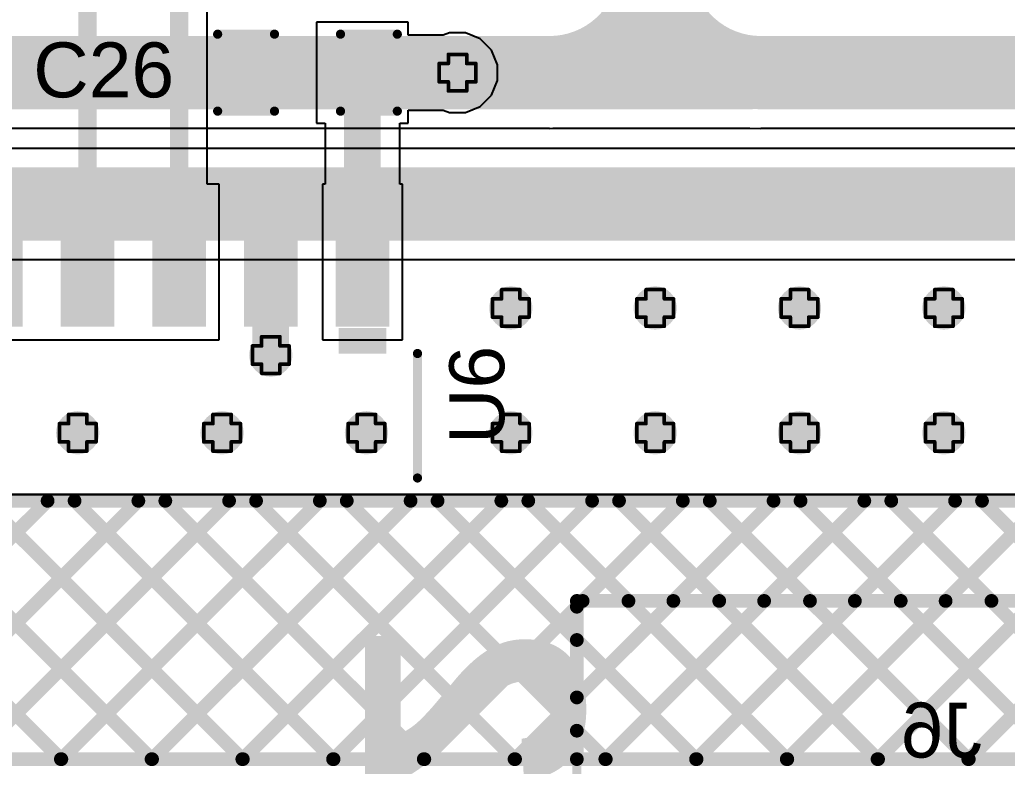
# Model space of a CAD drawing. Header units: inches. Extents: x -0.1 to 10.2, y 0 to 6.5.
# Drawn here: x 1.878 to 2.416, y 2.83 to 3.238 of the extents above; entities that cross this region are included whole.
import ezdxf

# ---------------------------------------------------------------- set-up
doc = ezdxf.new("R2010")
doc.units = ezdxf.units.IN
doc.header["$MEASUREMENT"] = 0
for name, color, linetype in [('Bottom Layer', 5, 'Continuous'), ('Bottom Overlay', 54, 'Continuous'), ('Drill Drawing', 1, 'Continuous'), ('Top Layer', 1, 'Continuous'), ('Top Overlay', 2, 'Continuous'), ('Top Paste', 8, 'Continuous'), ('Top Solder', 216, 'Continuous'), ('Via Holes', 16, 'Continuous')]:
    doc.layers.add(name, color=color, linetype=linetype)
doc.styles.add('Arial', font='', dxfattribs={"height": 0.2})
doc.styles.add('Arial_Bold', font='', dxfattribs={"height": 0.2})
doc.styles.get('Arial').set_extended_font_data('Arial')
doc.styles.get('Arial_Bold').set_extended_font_data('Arial', bold=True)

# ---------------------------------------------------------------- blocks, each defined once
blk = doc.blocks.new('SOIC_16_300____12')
at = {"layer": 'Top Layer'}
for points in [[(-0.22441, 0.18681), (-0.15945, 0.18681), (-0.15945, 0.16319), (-0.22441, 0.16319)], [(-0.22441, 0.13681), (-0.15945, 0.13681), (-0.15945, 0.11319), (-0.22441, 0.11319)], [(-0.22441, 0.08681), (-0.15945, 0.08681), (-0.15945, 0.06319), (-0.22441, 0.06319)], [(-0.22441, 0.03681), (-0.15945, 0.03681), (-0.15945, 0.01319), (-0.22441, 0.01319)]]:
    blk.add_hatch(color=1, dxfattribs=at).paths.add_polyline_path(points)
at = {"layer": 'Top Overlay'}
blk.add_hatch(color=2, dxfattribs=at).paths.add_polyline_path([(-0.156, 0.162), (-0.142, 0.162), (-0.142, 0.188), (-0.156, 0.188)])
at = {"layer": 'Top Paste'}
for points in [[(-0.22441, 0.18681), (-0.15945, 0.18681), (-0.15945, 0.16319), (-0.22441, 0.16319)], [(-0.22441, 0.13681), (-0.15945, 0.13681), (-0.15945, 0.11319), (-0.22441, 0.11319)], [(-0.22441, 0.08681), (-0.15945, 0.08681), (-0.15945, 0.06319), (-0.22441, 0.06319)], [(-0.22441, 0.03681), (-0.15945, 0.03681), (-0.15945, 0.01319), (-0.22441, 0.01319)]]:
    blk.add_hatch(color=8, dxfattribs=at).paths.add_polyline_path(points)
at = {"layer": 'Top Solder'}
for points in [[(-0.22717, 0.18957), (-0.15669, 0.18957), (-0.15669, 0.16043), (-0.22717, 0.16043)], [(-0.22717, 0.13957), (-0.15669, 0.13957), (-0.15669, 0.11043), (-0.22717, 0.11043)], [(-0.22717, 0.08957), (-0.15669, 0.08957), (-0.15669, 0.06043), (-0.22717, 0.06043)], [(-0.22717, 0.03957), (-0.15669, 0.03957), (-0.15669, 0.01043), (-0.22717, 0.01043)], [(-0.22717, -0.01043), (-0.15669, -0.01043), (-0.15669, -0.03957), (-0.22717, -0.03957)]]:
    blk.add_hatch(color=216, dxfattribs=at).paths.add_polyline_path(points)
at = {"layer": 'Top Overlay', "const_width": 0.00787}
for points in [[(-0.2363, 0.171), (-0.2363, 0.181)], [(-0.2313, 0.176), (-0.2363, 0.181)], [(-0.2363, 0.171), (-0.2313, 0.176)]]:
    blk.add_lwpolyline(points, dxfattribs=at)
at = {"layer": 'Top Overlay', "const_width": 0.00394}
for points in [[(-0.23827, 0.181, 1), (-0.23433, 0.181, 1)], [(-0.23827, 0.181, 1), (-0.23433, 0.181, 1)], [(-0.23327, 0.176, 1), (-0.22933, 0.176, 1)], [(-0.23327, 0.176, 1), (-0.22933, 0.176, 1)], [(-0.23827, 0.171, 1), (-0.23433, 0.171, 1)], [(-0.23827, 0.171, 1), (-0.23433, 0.171, 1)]]:
    blk.add_lwpolyline(points, format="xyb", close=True, dxfattribs=at)
blk = doc.blocks.new('X9555WV_2_12_6TV01_B_55')
at = {"layer": 'Bottom Overlay', "const_width": 0.005}
for points in [[(-0.755, -0.188), (-0.755, 0.17323)], [(0.755, -0.188), (-0.755, -0.188)]]:
    blk.add_lwpolyline(points, dxfattribs=at)
at = {"layer": 'Bottom Overlay', "const_width": 0.0025}
blk.add_lwpolyline([(-0.75625, -0.188, 1), (-0.75375, -0.188, 1)], format="xyb", close=True, dxfattribs=at)
blk.add_lwpolyline([(-0.75625, -0.188, 1), (-0.75375, -0.188, 1)], format="xyb", close=True, dxfattribs=at)
blk = doc.blocks.new('C___0603_74')
at = {"layer": 'Top Layer'}
for points in [[(-0.015, 0.0175), (-0.015, -0.0175), (-0.045, -0.0175), (-0.045, 0.0175)], [(0.045, 0.0175), (0.045, -0.0175), (0.015, -0.0175), (0.015, 0.0175)]]:
    blk.add_hatch(color=1, dxfattribs=at).paths.add_polyline_path(points)
at = {"layer": 'Top Paste'}
for points in [[(-0.015, 0.0175), (-0.015, -0.0175), (-0.045, -0.0175), (-0.045, 0.0175)], [(0.045, 0.0175), (0.045, -0.0175), (0.015, -0.0175), (0.015, 0.0175)]]:
    blk.add_hatch(color=8, dxfattribs=at).paths.add_polyline_path(points)
at = {"layer": 'Top Solder'}
for points in [[(-0.01264, 0.01986), (-0.01264, -0.01986), (-0.04736, -0.01986), (-0.04736, 0.01986)], [(0.04736, 0.01986), (0.04736, -0.01986), (0.01264, -0.01986), (0.01264, 0.01986)]]:
    blk.add_hatch(color=216, dxfattribs=at).paths.add_polyline_path(points)
at = {"layer": 'Top Overlay', "const_width": 0.005}
for points in [[(-0.049, -0.021), (-0.049, 0.021)], [(-0.049, 0.021), (-0.018, 0.021)], [(0.018, 0.021), (0.049, 0.021)], [(0.049, -0.021), (0.049, 0.021)], [(-0.049, -0.021), (-0.018, -0.021)], [(0.018, -0.021), (0.049, -0.021)]]:
    blk.add_lwpolyline(points, dxfattribs=at)
at = {"layer": 'Top Overlay', "const_width": 0.0025}
for points in [[(-0.05025, 0.021, 1), (-0.04775, 0.021, 1)], [(-0.05025, 0.021, 1), (-0.04775, 0.021, 1)], [(-0.01925, 0.021, 1), (-0.01675, 0.021, 1)], [(0.01675, 0.021, 1), (0.01925, 0.021, 1)], [(0.04775, 0.021, 1), (0.05025, 0.021, 1)], [(0.04775, 0.021, 1), (0.05025, 0.021, 1)], [(-0.05025, -0.021, 1), (-0.04775, -0.021, 1)], [(-0.05025, -0.021, 1), (-0.04775, -0.021, 1)], [(-0.01925, -0.021, 1), (-0.01675, -0.021, 1)], [(0.01675, -0.021, 1), (0.01925, -0.021, 1)], [(0.04775, -0.021, 1), (0.05025, -0.021, 1)], [(0.04775, -0.021, 1), (0.05025, -0.021, 1)]]:
    blk.add_lwpolyline(points, format="xyb", close=True, dxfattribs=at)

msp = doc.modelspace()

# ---------------------------------------------------------------- hatches: boundary and pattern name
at = {"layer": 'Bottom Layer'}
h = msp.add_hatch(color=5, dxfattribs=at)
edge = h.paths.add_edge_path()
edge.add_arc((2.11661, 3.20866), 0.01181, 0, 360)
h = msp.add_hatch(color=5, dxfattribs=at)
edge = h.paths.add_edge_path()
edge.add_arc((2.14567, 3.08024), 0.01181, 0, 360)
h = msp.add_hatch(color=5, dxfattribs=at)
edge = h.paths.add_edge_path()
edge.add_arc((2.22441, 3.08024), 0.01181, 0, 360)
h = msp.add_hatch(color=5, dxfattribs=at)
edge = h.paths.add_edge_path()
edge.add_arc((2.30315, 3.08024), 0.01181, 0, 360)
h = msp.add_hatch(color=5, dxfattribs=at)
edge = h.paths.add_edge_path()
edge.add_arc((2.38189, 3.08024), 0.01181, 0, 360)
h = msp.add_hatch(color=5, dxfattribs=at)
edge = h.paths.add_edge_path()
edge.add_arc((2.01476, 3.05454), 0.01181, 0, 360)
h = msp.add_hatch(color=5, dxfattribs=at)
edge = h.paths.add_edge_path()
edge.add_arc((1.90945, 3.01213), 0.01181, 0, 360)
h = msp.add_hatch(color=5, dxfattribs=at)
edge = h.paths.add_edge_path()
edge.add_arc((1.98819, 3.01213), 0.01181, 0, 360)
h = msp.add_hatch(color=5, dxfattribs=at)
edge = h.paths.add_edge_path()
edge.add_arc((2.06693, 3.01213), 0.01181, 0, 360)
h = msp.add_hatch(color=5, dxfattribs=at)
edge = h.paths.add_edge_path()
edge.add_arc((2.14567, 3.01213), 0.01181, 0, 360)
h = msp.add_hatch(color=5, dxfattribs=at)
edge = h.paths.add_edge_path()
edge.add_arc((2.22441, 3.01213), 0.01181, 0, 360)
h = msp.add_hatch(color=5, dxfattribs=at)
edge = h.paths.add_edge_path()
edge.add_arc((2.30315, 3.01213), 0.01181, 0, 360)
h = msp.add_hatch(color=5, dxfattribs=at)
edge = h.paths.add_edge_path()
edge.add_arc((2.38189, 3.01213), 0.01181, 0, 360)
at = {"layer": 'Top Layer'}
h = msp.add_hatch(color=1, dxfattribs=at)
edge = h.paths.add_edge_path()
edge.add_arc((2.11661, 3.20866), 0.01181, 0, 360)
h = msp.add_hatch(color=1, dxfattribs=at)
edge = h.paths.add_edge_path()
edge.add_arc((2.14567, 3.08024), 0.01181, 0, 360)
h = msp.add_hatch(color=1, dxfattribs=at)
edge = h.paths.add_edge_path()
edge.add_arc((2.22441, 3.08024), 0.01181, 0, 360)
h = msp.add_hatch(color=1, dxfattribs=at)
edge = h.paths.add_edge_path()
edge.add_arc((2.30315, 3.08024), 0.01181, 0, 360)
h = msp.add_hatch(color=1, dxfattribs=at)
edge = h.paths.add_edge_path()
edge.add_arc((2.38189, 3.08024), 0.01181, 0, 360)
h = msp.add_hatch(color=1, dxfattribs=at)
edge = h.paths.add_edge_path()
edge.add_arc((2.01476, 3.05454), 0.01181, 0, 360)
h = msp.add_hatch(color=1, dxfattribs=at)
edge = h.paths.add_edge_path()
edge.add_arc((1.90945, 3.01213), 0.01181, 0, 360)
h = msp.add_hatch(color=1, dxfattribs=at)
edge = h.paths.add_edge_path()
edge.add_arc((1.98819, 3.01213), 0.01181, 0, 360)
h = msp.add_hatch(color=1, dxfattribs=at)
edge = h.paths.add_edge_path()
edge.add_arc((2.06693, 3.01213), 0.01181, 0, 360)
h = msp.add_hatch(color=1, dxfattribs=at)
edge = h.paths.add_edge_path()
edge.add_arc((2.14567, 3.01213), 0.01181, 0, 360)
h = msp.add_hatch(color=1, dxfattribs=at)
edge = h.paths.add_edge_path()
edge.add_arc((2.22441, 3.01213), 0.01181, 0, 360)
h = msp.add_hatch(color=1, dxfattribs=at)
edge = h.paths.add_edge_path()
edge.add_arc((2.30315, 3.01213), 0.01181, 0, 360)
h = msp.add_hatch(color=1, dxfattribs=at)
edge = h.paths.add_edge_path()
edge.add_arc((2.38189, 3.01213), 0.01181, 0, 360)
at = {"layer": 'Via Holes'}
h = msp.add_hatch(color=7, dxfattribs=at)
edge = h.paths.add_edge_path()
edge.add_arc((2.11661, 3.20866), 0.00591, 0, 360)
h = msp.add_hatch(color=7, dxfattribs=at)
edge = h.paths.add_edge_path()
edge.add_arc((2.14567, 3.08024), 0.00591, 0, 360)
h = msp.add_hatch(color=7, dxfattribs=at)
edge = h.paths.add_edge_path()
edge.add_arc((2.22441, 3.08024), 0.00591, 0, 360)
h = msp.add_hatch(color=7, dxfattribs=at)
edge = h.paths.add_edge_path()
edge.add_arc((2.30315, 3.08024), 0.00591, 0, 360)
h = msp.add_hatch(color=7, dxfattribs=at)
edge = h.paths.add_edge_path()
edge.add_arc((2.38189, 3.08024), 0.00591, 0, 360)
h = msp.add_hatch(color=7, dxfattribs=at)
edge = h.paths.add_edge_path()
edge.add_arc((2.01476, 3.05454), 0.00591, 0, 360)
h = msp.add_hatch(color=7, dxfattribs=at)
edge = h.paths.add_edge_path()
edge.add_arc((1.90945, 3.01213), 0.00591, 0, 360)
h = msp.add_hatch(color=7, dxfattribs=at)
edge = h.paths.add_edge_path()
edge.add_arc((1.98819, 3.01213), 0.00591, 0, 360)
h = msp.add_hatch(color=7, dxfattribs=at)
edge = h.paths.add_edge_path()
edge.add_arc((2.06693, 3.01213), 0.00591, 0, 360)
h = msp.add_hatch(color=7, dxfattribs=at)
edge = h.paths.add_edge_path()
edge.add_arc((2.14567, 3.01213), 0.00591, 0, 360)
h = msp.add_hatch(color=7, dxfattribs=at)
edge = h.paths.add_edge_path()
edge.add_arc((2.22441, 3.01213), 0.00591, 0, 360)
h = msp.add_hatch(color=7, dxfattribs=at)
edge = h.paths.add_edge_path()
edge.add_arc((2.30315, 3.01213), 0.00591, 0, 360)
h = msp.add_hatch(color=7, dxfattribs=at)
edge = h.paths.add_edge_path()
edge.add_arc((2.38189, 3.01213), 0.00591, 0, 360)

# ---------------------------------------------------------------- linework, layer by layer
at = {"layer": 'Bottom Layer'}
for p, q in [((1.43035, 3.1784), (2.14567, 3.1784)), ((2.14567, 3.1784), (2.16685, 3.1784)), ((2.16685, 3.1784), (2.16685, 3.17824)), ((2.16685, 3.17824), (2.16852, 3.1784)), ((2.16852, 3.1784), (2.27397, 3.1784)), ((2.27397, 3.1784), (2.2761, 3.1784)), ((2.2761, 3.1784), (2.28197, 3.17824)), ((2.28197, 3.17824), (2.28197, 3.1784)), ((2.28197, 3.1784), (2.86145, 3.1784)), ((4.54456, 3.16726), (1.15923, 3.16726)), ((1.15923, 3.10674), (4.54456, 3.10674)), ((4.54592, 2.97828), (0.01529, 2.97828))]:
    msp.add_line(p, q, dxfattribs=at)
at = {"layer": 'Bottom Layer', "const_width": 0.04}
for points in [[(2.22441, 3.26622, -0.414214), (2.16685, 3.20866)], [(2.28197, 3.20866, -0.414214), (2.22441, 3.26622)]]:
    msp.add_lwpolyline(points, format="xyb", dxfattribs=at)
for points in [[(1.59468, 3.20866), (2.11661, 3.20866)], [(2.11661, 3.20866), (2.16685, 3.20866)], [(2.14567, 3.20866), (2.2761, 3.20866)], [(2.28197, 3.20866), (2.97635, 3.20866)], [(1.15923, 3.137), (4.54456, 3.137)]]:
    msp.add_lwpolyline(points, dxfattribs=at)
at = {"layer": 'Bottom Layer', "const_width": 0.02}
for points in [[(2.10661, 3.20866, 1), (2.12661, 3.20866, 1)], [(2.10661, 3.20866, 1), (2.12661, 3.20866, 1)], [(2.13567, 3.20866, 1), (2.15567, 3.20866, 1)], [(2.15685, 3.20866, 1), (2.17685, 3.20866, 1)], [(2.15685, 3.20866, 1), (2.17685, 3.20866, 1)], [(2.2661, 3.20866, 1), (2.2861, 3.20866, 1)], [(2.27197, 3.20866, 1), (2.29197, 3.20866, 1)], [(2.27197, 3.20866, 1), (2.29197, 3.20866, 1)]]:
    msp.add_lwpolyline(points, format="xyb", close=True, dxfattribs=at)
at = {"layer": 'Bottom Overlay', "const_width": 0.0075}
for points in [[(0.02014, 2.975), (4.53992, 2.975)], [(1.75201, 2.834), (1.89301, 2.975)], [(1.75923, 2.975), (1.90023, 2.834)], [(1.80151, 2.834), (1.94251, 2.975)], [(1.80873, 2.975), (1.94973, 2.834)], [(1.85101, 2.834), (1.99201, 2.975)], [(1.85823, 2.975), (1.99923, 2.834)], [(1.90051, 2.834), (2.04151, 2.975)], [(1.90772, 2.975), (2.04872, 2.834)], [(1.95, 2.834), (2.091, 2.975)], [(1.95722, 2.975), (2.09822, 2.834)], [(1.9995, 2.834), (2.1405, 2.975)], [(2.00672, 2.975), (2.14772, 2.834)], [(2.049, 2.834), (2.19, 2.975)], [(2.05622, 2.975), (2.18168, 2.84953)], [(2.10571, 2.975), (2.18168, 2.89903)], [(2.15521, 2.975), (2.20986, 2.92035)], [(2.18485, 2.92035), (2.2395, 2.975)], [(2.20471, 2.975), (2.25936, 2.92035)], [(2.23435, 2.92035), (2.28899, 2.975)], [(2.25421, 2.975), (2.30885, 2.92035)], [(2.28385, 2.92035), (2.33849, 2.975)], [(2.3037, 2.975), (2.35835, 2.92035)], [(2.33334, 2.92035), (2.38799, 2.975)], [(2.3532, 2.975), (2.40785, 2.92035)], [(2.38284, 2.92035), (2.43749, 2.975)], [(2.4027, 2.975), (2.45735, 2.92035)], [(2.0985, 2.834), (2.18168, 2.91719)], [(2.18168, 2.834), (2.18168, 2.92035)], [(2.18168, 2.92035), (2.54291, 2.92035)], [(2.18168, 2.92035), (2.54291, 2.92035)], [(2.14799, 2.834), (2.18168, 2.86769)], [(1.59803, 2.834), (2.18168, 2.834)]]:
    msp.add_lwpolyline(points, dxfattribs=at)
at = {"layer": 'Bottom Overlay', "const_width": 0.00375}
for points in [[(1.89114, 2.975, 1), (1.89489, 2.975, 1)], [(1.90585, 2.975, 1), (1.9096, 2.975, 1)], [(1.94064, 2.975, 1), (1.94439, 2.975, 1)], [(1.95535, 2.975, 1), (1.9591, 2.975, 1)], [(1.99013, 2.975, 1), (1.99388, 2.975, 1)], [(2.00484, 2.975, 1), (2.00859, 2.975, 1)], [(2.03963, 2.975, 1), (2.04338, 2.975, 1)], [(2.05434, 2.975, 1), (2.05809, 2.975, 1)], [(2.08913, 2.975, 1), (2.09288, 2.975, 1)], [(2.10384, 2.975, 1), (2.10759, 2.975, 1)], [(2.13863, 2.975, 1), (2.14238, 2.975, 1)], [(2.15334, 2.975, 1), (2.15709, 2.975, 1)], [(2.18812, 2.975, 1), (2.19187, 2.975, 1)], [(2.20283, 2.975, 1), (2.20658, 2.975, 1)], [(2.23762, 2.975, 1), (2.24137, 2.975, 1)], [(2.25233, 2.975, 1), (2.25608, 2.975, 1)], [(2.28712, 2.975, 1), (2.29087, 2.975, 1)], [(2.30183, 2.975, 1), (2.30558, 2.975, 1)], [(2.33662, 2.975, 1), (2.34037, 2.975, 1)], [(2.35133, 2.975, 1), (2.35508, 2.975, 1)], [(2.38611, 2.975, 1), (2.38986, 2.975, 1)], [(2.40082, 2.975, 1), (2.40457, 2.975, 1)], [(2.17981, 2.92035, 1), (2.18356, 2.92035, 1)], [(2.17981, 2.92035, 1), (2.18356, 2.92035, 1)], [(2.17981, 2.92035, 1), (2.18356, 2.92035, 1)], [(2.17981, 2.91719, 1), (2.18356, 2.91719, 1)], [(2.18298, 2.92035, 1), (2.18673, 2.92035, 1)], [(2.20798, 2.92035, 1), (2.21173, 2.92035, 1)], [(2.23247, 2.92035, 1), (2.23622, 2.92035, 1)], [(2.25748, 2.92035, 1), (2.26123, 2.92035, 1)], [(2.28197, 2.92035, 1), (2.28572, 2.92035, 1)], [(2.30698, 2.92035, 1), (2.31073, 2.92035, 1)], [(2.33147, 2.92035, 1), (2.33522, 2.92035, 1)], [(2.35648, 2.92035, 1), (2.36023, 2.92035, 1)], [(2.38097, 2.92035, 1), (2.38472, 2.92035, 1)], [(2.40597, 2.92035, 1), (2.40972, 2.92035, 1)], [(2.17981, 2.89903, 1), (2.18356, 2.89903, 1)], [(2.17981, 2.86769, 1), (2.18356, 2.86769, 1)], [(2.17981, 2.84953, 1), (2.18356, 2.84953, 1)], [(1.89836, 2.834, 1), (1.90211, 2.834, 1)], [(1.89863, 2.834, 1), (1.90238, 2.834, 1)], [(1.94785, 2.834, 1), (1.9516, 2.834, 1)], [(1.94813, 2.834, 1), (1.95188, 2.834, 1)], [(1.99735, 2.834, 1), (2.0011, 2.834, 1)], [(1.99763, 2.834, 1), (2.00138, 2.834, 1)], [(2.04685, 2.834, 1), (2.0506, 2.834, 1)], [(2.04712, 2.834, 1), (2.05087, 2.834, 1)], [(2.09635, 2.834, 1), (2.1001, 2.834, 1)], [(2.09662, 2.834, 1), (2.10037, 2.834, 1)], [(2.14584, 2.834, 1), (2.14959, 2.834, 1)], [(2.14612, 2.834, 1), (2.14987, 2.834, 1)], [(2.17981, 2.834, 1), (2.18356, 2.834, 1)], [(2.17981, 2.834, 1), (2.18356, 2.834, 1)]]:
    msp.add_lwpolyline(points, format="xyb", close=True, dxfattribs=at)
at = {"layer": 'Drill Drawing', "const_width": 0.002}
for points in [[(2.11161, 3.21366), (2.11161, 3.21866)], [(2.11161, 3.21866), (2.12161, 3.21866)], [(2.12161, 3.21366), (2.12161, 3.21866)], [(2.10661, 3.20366), (2.10661, 3.21366)], [(2.10661, 3.21366), (2.11161, 3.21366)], [(2.12161, 3.21366), (2.12661, 3.21366)], [(2.12661, 3.20366), (2.12661, 3.21366)], [(2.10661, 3.20366), (2.11161, 3.20366)], [(2.11161, 3.19866), (2.11161, 3.20366)], [(2.11161, 3.19866), (2.12161, 3.19866)], [(2.12161, 3.20366), (2.12661, 3.20366)], [(2.12161, 3.19866), (2.12161, 3.20366)], [(2.14067, 3.08524), (2.14067, 3.09024)], [(2.14067, 3.09024), (2.15067, 3.09024)], [(2.15067, 3.08524), (2.15067, 3.09024)], [(2.21941, 3.08524), (2.21941, 3.09024)], [(2.21941, 3.09024), (2.22941, 3.09024)], [(2.22941, 3.08524), (2.22941, 3.09024)], [(2.29815, 3.08524), (2.29815, 3.09024)], [(2.29815, 3.09024), (2.30815, 3.09024)], [(2.30815, 3.08524), (2.30815, 3.09024)], [(2.37689, 3.08524), (2.37689, 3.09024)], [(2.37689, 3.09024), (2.38689, 3.09024)], [(2.38689, 3.08524), (2.38689, 3.09024)], [(2.13567, 3.07524), (2.13567, 3.08524)], [(2.13567, 3.08524), (2.14067, 3.08524)], [(2.15067, 3.08524), (2.15567, 3.08524)], [(2.15567, 3.07524), (2.15567, 3.08524)], [(2.21441, 3.07524), (2.21441, 3.08524)], [(2.21441, 3.08524), (2.21941, 3.08524)], [(2.22941, 3.08524), (2.23441, 3.08524)], [(2.23441, 3.07524), (2.23441, 3.08524)], [(2.29315, 3.07524), (2.29315, 3.08524)], [(2.29315, 3.08524), (2.29815, 3.08524)], [(2.30815, 3.08524), (2.31315, 3.08524)], [(2.31315, 3.07524), (2.31315, 3.08524)], [(2.37189, 3.07524), (2.37189, 3.08524)], [(2.37189, 3.08524), (2.37689, 3.08524)], [(2.38689, 3.08524), (2.39189, 3.08524)], [(2.39189, 3.07524), (2.39189, 3.08524)], [(2.13567, 3.07524), (2.14067, 3.07524)], [(2.14067, 3.07024), (2.14067, 3.07524)], [(2.15067, 3.07524), (2.15567, 3.07524)], [(2.15067, 3.07024), (2.15067, 3.07524)], [(2.21441, 3.07524), (2.21941, 3.07524)], [(2.21941, 3.07024), (2.21941, 3.07524)], [(2.22941, 3.07524), (2.23441, 3.07524)], [(2.22941, 3.07024), (2.22941, 3.07524)], [(2.29315, 3.07524), (2.29815, 3.07524)], [(2.29815, 3.07024), (2.29815, 3.07524)], [(2.30815, 3.07524), (2.31315, 3.07524)], [(2.30815, 3.07024), (2.30815, 3.07524)], [(2.37189, 3.07524), (2.37689, 3.07524)], [(2.37689, 3.07024), (2.37689, 3.07524)], [(2.38689, 3.07524), (2.39189, 3.07524)], [(2.38689, 3.07024), (2.38689, 3.07524)], [(2.14067, 3.07024), (2.15067, 3.07024)], [(2.21941, 3.07024), (2.22941, 3.07024)], [(2.29815, 3.07024), (2.30815, 3.07024)], [(2.37689, 3.07024), (2.38689, 3.07024)], [(2.00976, 3.05954), (2.00976, 3.06454)], [(2.00976, 3.06454), (2.01976, 3.06454)], [(2.01976, 3.05954), (2.01976, 3.06454)], [(2.00476, 3.04954), (2.00476, 3.05954)], [(2.00476, 3.05954), (2.00976, 3.05954)], [(2.01976, 3.05954), (2.02476, 3.05954)], [(2.02476, 3.04954), (2.02476, 3.05954)], [(2.00476, 3.04954), (2.00976, 3.04954)], [(2.00976, 3.04454), (2.00976, 3.04954)], [(2.01976, 3.04954), (2.02476, 3.04954)], [(2.01976, 3.04454), (2.01976, 3.04954)], [(2.00976, 3.04454), (2.01976, 3.04454)], [(1.90445, 3.01713), (1.90445, 3.02213)], [(1.90445, 3.02213), (1.91445, 3.02213)], [(1.91445, 3.01713), (1.91445, 3.02213)], [(1.98319, 3.01713), (1.98319, 3.02213)], [(1.98319, 3.02213), (1.99319, 3.02213)], [(1.99319, 3.01713), (1.99319, 3.02213)], [(2.06193, 3.01713), (2.06193, 3.02213)], [(2.06193, 3.02213), (2.07193, 3.02213)], [(2.07193, 3.01713), (2.07193, 3.02213)], [(2.14067, 3.01713), (2.14067, 3.02213)], [(2.14067, 3.02213), (2.15067, 3.02213)], [(2.15067, 3.01713), (2.15067, 3.02213)], [(2.21941, 3.01713), (2.21941, 3.02213)], [(2.21941, 3.02213), (2.22941, 3.02213)], [(2.22941, 3.01713), (2.22941, 3.02213)], [(2.29815, 3.01713), (2.29815, 3.02213)], [(2.29815, 3.02213), (2.30815, 3.02213)], [(2.30815, 3.01713), (2.30815, 3.02213)], [(2.37689, 3.01713), (2.37689, 3.02213)], [(2.37689, 3.02213), (2.38689, 3.02213)], [(2.38689, 3.01713), (2.38689, 3.02213)], [(1.89945, 3.00713), (1.89945, 3.01713)], [(1.89945, 3.01713), (1.90445, 3.01713)], [(1.91445, 3.01713), (1.91945, 3.01713)], [(1.91945, 3.00713), (1.91945, 3.01713)], [(1.97819, 3.00713), (1.97819, 3.01713)], [(1.97819, 3.01713), (1.98319, 3.01713)], [(1.99319, 3.01713), (1.99819, 3.01713)], [(1.99819, 3.00713), (1.99819, 3.01713)], [(2.05693, 3.00713), (2.05693, 3.01713)], [(2.05693, 3.01713), (2.06193, 3.01713)], [(2.07193, 3.01713), (2.07693, 3.01713)], [(2.07693, 3.00713), (2.07693, 3.01713)], [(2.13567, 3.00713), (2.13567, 3.01713)], [(2.13567, 3.01713), (2.14067, 3.01713)], [(2.15067, 3.01713), (2.15567, 3.01713)], [(2.15567, 3.00713), (2.15567, 3.01713)], [(2.21441, 3.00713), (2.21441, 3.01713)], [(2.21441, 3.01713), (2.21941, 3.01713)], [(2.22941, 3.01713), (2.23441, 3.01713)], [(2.23441, 3.00713), (2.23441, 3.01713)], [(2.29315, 3.00713), (2.29315, 3.01713)], [(2.29315, 3.01713), (2.29815, 3.01713)], [(2.30815, 3.01713), (2.31315, 3.01713)], [(2.31315, 3.00713), (2.31315, 3.01713)], [(2.37189, 3.00713), (2.37189, 3.01713)], [(2.37189, 3.01713), (2.37689, 3.01713)], [(2.38689, 3.01713), (2.39189, 3.01713)], [(2.39189, 3.00713), (2.39189, 3.01713)], [(1.89945, 3.00713), (1.90445, 3.00713)], [(1.90445, 3.00213), (1.90445, 3.00713)], [(1.91445, 3.00713), (1.91945, 3.00713)], [(1.91445, 3.00213), (1.91445, 3.00713)], [(1.97819, 3.00713), (1.98319, 3.00713)], [(1.98319, 3.00213), (1.98319, 3.00713)], [(1.99319, 3.00713), (1.99819, 3.00713)], [(1.99319, 3.00213), (1.99319, 3.00713)], [(2.05693, 3.00713), (2.06193, 3.00713)], [(2.06193, 3.00213), (2.06193, 3.00713)], [(2.07193, 3.00713), (2.07693, 3.00713)], [(2.07193, 3.00213), (2.07193, 3.00713)], [(2.13567, 3.00713), (2.14067, 3.00713)], [(2.14067, 3.00213), (2.14067, 3.00713)], [(2.15067, 3.00713), (2.15567, 3.00713)], [(2.15067, 3.00213), (2.15067, 3.00713)], [(2.21441, 3.00713), (2.21941, 3.00713)], [(2.21941, 3.00213), (2.21941, 3.00713)], [(2.22941, 3.00713), (2.23441, 3.00713)], [(2.22941, 3.00213), (2.22941, 3.00713)], [(2.29315, 3.00713), (2.29815, 3.00713)], [(2.29815, 3.00213), (2.29815, 3.00713)], [(2.30815, 3.00713), (2.31315, 3.00713)], [(2.30815, 3.00213), (2.30815, 3.00713)], [(2.37189, 3.00713), (2.37689, 3.00713)], [(2.37689, 3.00213), (2.37689, 3.00713)], [(2.38689, 3.00713), (2.39189, 3.00713)], [(2.38689, 3.00213), (2.38689, 3.00713)], [(1.90445, 3.00213), (1.91445, 3.00213)], [(1.98319, 3.00213), (1.99319, 3.00213)], [(2.06193, 3.00213), (2.07193, 3.00213)], [(2.14067, 3.00213), (2.15067, 3.00213)], [(2.21941, 3.00213), (2.22941, 3.00213)], [(2.29815, 3.00213), (2.30815, 3.00213)], [(2.37689, 3.00213), (2.38689, 3.00213)]]:
    msp.add_lwpolyline(points, dxfattribs=at)
at = {"layer": 'Drill Drawing', "const_width": 0.001}
for points in [[(2.11111, 3.21866, 1), (2.11211, 3.21866, 1)], [(2.11111, 3.21866, 1), (2.11211, 3.21866, 1)], [(2.12111, 3.21866, 1), (2.12211, 3.21866, 1)], [(2.12111, 3.21866, 1), (2.12211, 3.21866, 1)], [(2.10611, 3.21366, 1), (2.10711, 3.21366, 1)], [(2.10611, 3.21366, 1), (2.10711, 3.21366, 1)], [(2.11111, 3.21366, 1), (2.11211, 3.21366, 1)], [(2.11111, 3.21366, 1), (2.11211, 3.21366, 1)], [(2.12111, 3.21366, 1), (2.12211, 3.21366, 1)], [(2.12111, 3.21366, 1), (2.12211, 3.21366, 1)], [(2.12611, 3.21366, 1), (2.12711, 3.21366, 1)], [(2.12611, 3.21366, 1), (2.12711, 3.21366, 1)], [(2.10611, 3.20366, 1), (2.10711, 3.20366, 1)], [(2.10611, 3.20366, 1), (2.10711, 3.20366, 1)], [(2.11111, 3.20366, 1), (2.11211, 3.20366, 1)], [(2.11111, 3.20366, 1), (2.11211, 3.20366, 1)], [(2.11111, 3.19866, 1), (2.11211, 3.19866, 1)], [(2.11111, 3.19866, 1), (2.11211, 3.19866, 1)], [(2.12111, 3.20366, 1), (2.12211, 3.20366, 1)], [(2.12111, 3.20366, 1), (2.12211, 3.20366, 1)], [(2.12111, 3.19866, 1), (2.12211, 3.19866, 1)], [(2.12111, 3.19866, 1), (2.12211, 3.19866, 1)], [(2.12611, 3.20366, 1), (2.12711, 3.20366, 1)], [(2.12611, 3.20366, 1), (2.12711, 3.20366, 1)], [(2.14017, 3.09024, 1), (2.14117, 3.09024, 1)], [(2.14017, 3.09024, 1), (2.14117, 3.09024, 1)], [(2.15017, 3.09024, 1), (2.15117, 3.09024, 1)], [(2.15017, 3.09024, 1), (2.15117, 3.09024, 1)], [(2.21891, 3.09024, 1), (2.21991, 3.09024, 1)], [(2.21891, 3.09024, 1), (2.21991, 3.09024, 1)], [(2.22891, 3.09024, 1), (2.22991, 3.09024, 1)], [(2.22891, 3.09024, 1), (2.22991, 3.09024, 1)], [(2.29765, 3.09024, 1), (2.29865, 3.09024, 1)], [(2.29765, 3.09024, 1), (2.29865, 3.09024, 1)], [(2.30765, 3.09024, 1), (2.30865, 3.09024, 1)], [(2.30765, 3.09024, 1), (2.30865, 3.09024, 1)], [(2.37639, 3.09024, 1), (2.37739, 3.09024, 1)], [(2.37639, 3.09024, 1), (2.37739, 3.09024, 1)], [(2.38639, 3.09024, 1), (2.38739, 3.09024, 1)], [(2.38639, 3.09024, 1), (2.38739, 3.09024, 1)], [(2.13517, 3.08524, 1), (2.13617, 3.08524, 1)], [(2.13517, 3.08524, 1), (2.13617, 3.08524, 1)], [(2.14017, 3.08524, 1), (2.14117, 3.08524, 1)], [(2.14017, 3.08524, 1), (2.14117, 3.08524, 1)], [(2.15017, 3.08524, 1), (2.15117, 3.08524, 1)], [(2.15017, 3.08524, 1), (2.15117, 3.08524, 1)], [(2.15517, 3.08524, 1), (2.15617, 3.08524, 1)], [(2.15517, 3.08524, 1), (2.15617, 3.08524, 1)], [(2.21391, 3.08524, 1), (2.21491, 3.08524, 1)], [(2.21391, 3.08524, 1), (2.21491, 3.08524, 1)], [(2.21891, 3.08524, 1), (2.21991, 3.08524, 1)], [(2.21891, 3.08524, 1), (2.21991, 3.08524, 1)], [(2.22891, 3.08524, 1), (2.22991, 3.08524, 1)], [(2.22891, 3.08524, 1), (2.22991, 3.08524, 1)], [(2.23391, 3.08524, 1), (2.23491, 3.08524, 1)], [(2.23391, 3.08524, 1), (2.23491, 3.08524, 1)], [(2.29265, 3.08524, 1), (2.29365, 3.08524, 1)], [(2.29265, 3.08524, 1), (2.29365, 3.08524, 1)], [(2.29765, 3.08524, 1), (2.29865, 3.08524, 1)], [(2.29765, 3.08524, 1), (2.29865, 3.08524, 1)], [(2.30765, 3.08524, 1), (2.30865, 3.08524, 1)], [(2.30765, 3.08524, 1), (2.30865, 3.08524, 1)], [(2.31265, 3.08524, 1), (2.31365, 3.08524, 1)], [(2.31265, 3.08524, 1), (2.31365, 3.08524, 1)], [(2.37139, 3.08524, 1), (2.37239, 3.08524, 1)], [(2.37139, 3.08524, 1), (2.37239, 3.08524, 1)], [(2.37639, 3.08524, 1), (2.37739, 3.08524, 1)], [(2.37639, 3.08524, 1), (2.37739, 3.08524, 1)], [(2.38639, 3.08524, 1), (2.38739, 3.08524, 1)], [(2.38639, 3.08524, 1), (2.38739, 3.08524, 1)], [(2.39139, 3.08524, 1), (2.39239, 3.08524, 1)], [(2.39139, 3.08524, 1), (2.39239, 3.08524, 1)], [(2.13517, 3.07524, 1), (2.13617, 3.07524, 1)], [(2.13517, 3.07524, 1), (2.13617, 3.07524, 1)], [(2.14017, 3.07524, 1), (2.14117, 3.07524, 1)], [(2.14017, 3.07524, 1), (2.14117, 3.07524, 1)], [(2.15017, 3.07524, 1), (2.15117, 3.07524, 1)], [(2.15017, 3.07524, 1), (2.15117, 3.07524, 1)], [(2.15517, 3.07524, 1), (2.15617, 3.07524, 1)], [(2.15517, 3.07524, 1), (2.15617, 3.07524, 1)], [(2.21391, 3.07524, 1), (2.21491, 3.07524, 1)], [(2.21391, 3.07524, 1), (2.21491, 3.07524, 1)], [(2.21891, 3.07524, 1), (2.21991, 3.07524, 1)], [(2.21891, 3.07524, 1), (2.21991, 3.07524, 1)], [(2.22891, 3.07524, 1), (2.22991, 3.07524, 1)], [(2.22891, 3.07524, 1), (2.22991, 3.07524, 1)], [(2.23391, 3.07524, 1), (2.23491, 3.07524, 1)], [(2.23391, 3.07524, 1), (2.23491, 3.07524, 1)], [(2.29265, 3.07524, 1), (2.29365, 3.07524, 1)], [(2.29265, 3.07524, 1), (2.29365, 3.07524, 1)], [(2.29765, 3.07524, 1), (2.29865, 3.07524, 1)], [(2.29765, 3.07524, 1), (2.29865, 3.07524, 1)], [(2.30765, 3.07524, 1), (2.30865, 3.07524, 1)], [(2.30765, 3.07524, 1), (2.30865, 3.07524, 1)], [(2.31265, 3.07524, 1), (2.31365, 3.07524, 1)], [(2.31265, 3.07524, 1), (2.31365, 3.07524, 1)], [(2.37139, 3.07524, 1), (2.37239, 3.07524, 1)], [(2.37139, 3.07524, 1), (2.37239, 3.07524, 1)], [(2.37639, 3.07524, 1), (2.37739, 3.07524, 1)], [(2.37639, 3.07524, 1), (2.37739, 3.07524, 1)], [(2.38639, 3.07524, 1), (2.38739, 3.07524, 1)], [(2.38639, 3.07524, 1), (2.38739, 3.07524, 1)], [(2.39139, 3.07524, 1), (2.39239, 3.07524, 1)], [(2.39139, 3.07524, 1), (2.39239, 3.07524, 1)], [(2.14017, 3.07024, 1), (2.14117, 3.07024, 1)], [(2.14017, 3.07024, 1), (2.14117, 3.07024, 1)], [(2.15017, 3.07024, 1), (2.15117, 3.07024, 1)], [(2.15017, 3.07024, 1), (2.15117, 3.07024, 1)], [(2.21891, 3.07024, 1), (2.21991, 3.07024, 1)], [(2.21891, 3.07024, 1), (2.21991, 3.07024, 1)], [(2.22891, 3.07024, 1), (2.22991, 3.07024, 1)], [(2.22891, 3.07024, 1), (2.22991, 3.07024, 1)], [(2.29765, 3.07024, 1), (2.29865, 3.07024, 1)], [(2.29765, 3.07024, 1), (2.29865, 3.07024, 1)], [(2.30765, 3.07024, 1), (2.30865, 3.07024, 1)], [(2.30765, 3.07024, 1), (2.30865, 3.07024, 1)], [(2.37639, 3.07024, 1), (2.37739, 3.07024, 1)], [(2.37639, 3.07024, 1), (2.37739, 3.07024, 1)], [(2.38639, 3.07024, 1), (2.38739, 3.07024, 1)], [(2.38639, 3.07024, 1), (2.38739, 3.07024, 1)], [(2.00926, 3.06454, 1), (2.01026, 3.06454, 1)], [(2.00926, 3.06454, 1), (2.01026, 3.06454, 1)], [(2.01926, 3.06454, 1), (2.02026, 3.06454, 1)], [(2.01926, 3.06454, 1), (2.02026, 3.06454, 1)], [(2.00426, 3.05954, 1), (2.00526, 3.05954, 1)], [(2.00426, 3.05954, 1), (2.00526, 3.05954, 1)], [(2.00926, 3.05954, 1), (2.01026, 3.05954, 1)], [(2.00926, 3.05954, 1), (2.01026, 3.05954, 1)], [(2.01926, 3.05954, 1), (2.02026, 3.05954, 1)], [(2.01926, 3.05954, 1), (2.02026, 3.05954, 1)], [(2.02426, 3.05954, 1), (2.02526, 3.05954, 1)], [(2.02426, 3.05954, 1), (2.02526, 3.05954, 1)], [(2.00426, 3.04954, 1), (2.00526, 3.04954, 1)], [(2.00426, 3.04954, 1), (2.00526, 3.04954, 1)], [(2.00926, 3.04954, 1), (2.01026, 3.04954, 1)], [(2.00926, 3.04954, 1), (2.01026, 3.04954, 1)], [(2.01926, 3.04954, 1), (2.02026, 3.04954, 1)], [(2.01926, 3.04954, 1), (2.02026, 3.04954, 1)], [(2.02426, 3.04954, 1), (2.02526, 3.04954, 1)], [(2.02426, 3.04954, 1), (2.02526, 3.04954, 1)], [(2.00926, 3.04454, 1), (2.01026, 3.04454, 1)], [(2.00926, 3.04454, 1), (2.01026, 3.04454, 1)], [(2.01926, 3.04454, 1), (2.02026, 3.04454, 1)], [(2.01926, 3.04454, 1), (2.02026, 3.04454, 1)], [(1.90395, 3.02213, 1), (1.90495, 3.02213, 1)], [(1.90395, 3.02213, 1), (1.90495, 3.02213, 1)], [(1.91395, 3.02213, 1), (1.91495, 3.02213, 1)], [(1.91395, 3.02213, 1), (1.91495, 3.02213, 1)], [(1.98269, 3.02213, 1), (1.98369, 3.02213, 1)], [(1.98269, 3.02213, 1), (1.98369, 3.02213, 1)], [(1.99269, 3.02213, 1), (1.99369, 3.02213, 1)], [(1.99269, 3.02213, 1), (1.99369, 3.02213, 1)], [(2.06143, 3.02213, 1), (2.06243, 3.02213, 1)], [(2.06143, 3.02213, 1), (2.06243, 3.02213, 1)], [(2.07143, 3.02213, 1), (2.07243, 3.02213, 1)], [(2.07143, 3.02213, 1), (2.07243, 3.02213, 1)], [(2.14017, 3.02213, 1), (2.14117, 3.02213, 1)], [(2.14017, 3.02213, 1), (2.14117, 3.02213, 1)], [(2.15017, 3.02213, 1), (2.15117, 3.02213, 1)], [(2.15017, 3.02213, 1), (2.15117, 3.02213, 1)], [(2.21891, 3.02213, 1), (2.21991, 3.02213, 1)], [(2.21891, 3.02213, 1), (2.21991, 3.02213, 1)], [(2.22891, 3.02213, 1), (2.22991, 3.02213, 1)], [(2.22891, 3.02213, 1), (2.22991, 3.02213, 1)], [(2.29765, 3.02213, 1), (2.29865, 3.02213, 1)], [(2.29765, 3.02213, 1), (2.29865, 3.02213, 1)], [(2.30765, 3.02213, 1), (2.30865, 3.02213, 1)], [(2.30765, 3.02213, 1), (2.30865, 3.02213, 1)], [(2.37639, 3.02213, 1), (2.37739, 3.02213, 1)], [(2.37639, 3.02213, 1), (2.37739, 3.02213, 1)], [(2.38639, 3.02213, 1), (2.38739, 3.02213, 1)], [(2.38639, 3.02213, 1), (2.38739, 3.02213, 1)], [(1.89895, 3.01713, 1), (1.89995, 3.01713, 1)], [(1.89895, 3.01713, 1), (1.89995, 3.01713, 1)], [(1.90395, 3.01713, 1), (1.90495, 3.01713, 1)], [(1.90395, 3.01713, 1), (1.90495, 3.01713, 1)], [(1.91395, 3.01713, 1), (1.91495, 3.01713, 1)], [(1.91395, 3.01713, 1), (1.91495, 3.01713, 1)], [(1.91895, 3.01713, 1), (1.91995, 3.01713, 1)], [(1.91895, 3.01713, 1), (1.91995, 3.01713, 1)], [(1.97769, 3.01713, 1), (1.97869, 3.01713, 1)], [(1.97769, 3.01713, 1), (1.97869, 3.01713, 1)], [(1.98269, 3.01713, 1), (1.98369, 3.01713, 1)], [(1.98269, 3.01713, 1), (1.98369, 3.01713, 1)], [(1.99269, 3.01713, 1), (1.99369, 3.01713, 1)], [(1.99269, 3.01713, 1), (1.99369, 3.01713, 1)], [(1.99769, 3.01713, 1), (1.99869, 3.01713, 1)], [(1.99769, 3.01713, 1), (1.99869, 3.01713, 1)], [(2.05643, 3.01713, 1), (2.05743, 3.01713, 1)], [(2.05643, 3.01713, 1), (2.05743, 3.01713, 1)], [(2.06143, 3.01713, 1), (2.06243, 3.01713, 1)], [(2.06143, 3.01713, 1), (2.06243, 3.01713, 1)], [(2.07143, 3.01713, 1), (2.07243, 3.01713, 1)], [(2.07143, 3.01713, 1), (2.07243, 3.01713, 1)], [(2.07643, 3.01713, 1), (2.07743, 3.01713, 1)], [(2.07643, 3.01713, 1), (2.07743, 3.01713, 1)], [(2.13517, 3.01713, 1), (2.13617, 3.01713, 1)], [(2.13517, 3.01713, 1), (2.13617, 3.01713, 1)], [(2.14017, 3.01713, 1), (2.14117, 3.01713, 1)], [(2.14017, 3.01713, 1), (2.14117, 3.01713, 1)], [(2.15017, 3.01713, 1), (2.15117, 3.01713, 1)], [(2.15017, 3.01713, 1), (2.15117, 3.01713, 1)], [(2.15517, 3.01713, 1), (2.15617, 3.01713, 1)], [(2.15517, 3.01713, 1), (2.15617, 3.01713, 1)], [(2.21391, 3.01713, 1), (2.21491, 3.01713, 1)], [(2.21391, 3.01713, 1), (2.21491, 3.01713, 1)], [(2.21891, 3.01713, 1), (2.21991, 3.01713, 1)], [(2.21891, 3.01713, 1), (2.21991, 3.01713, 1)], [(2.22891, 3.01713, 1), (2.22991, 3.01713, 1)], [(2.22891, 3.01713, 1), (2.22991, 3.01713, 1)], [(2.23391, 3.01713, 1), (2.23491, 3.01713, 1)], [(2.23391, 3.01713, 1), (2.23491, 3.01713, 1)], [(2.29265, 3.01713, 1), (2.29365, 3.01713, 1)], [(2.29265, 3.01713, 1), (2.29365, 3.01713, 1)], [(2.29765, 3.01713, 1), (2.29865, 3.01713, 1)], [(2.29765, 3.01713, 1), (2.29865, 3.01713, 1)], [(2.30765, 3.01713, 1), (2.30865, 3.01713, 1)], [(2.30765, 3.01713, 1), (2.30865, 3.01713, 1)], [(2.31265, 3.01713, 1), (2.31365, 3.01713, 1)], [(2.31265, 3.01713, 1), (2.31365, 3.01713, 1)], [(2.37139, 3.01713, 1), (2.37239, 3.01713, 1)], [(2.37139, 3.01713, 1), (2.37239, 3.01713, 1)], [(2.37639, 3.01713, 1), (2.37739, 3.01713, 1)], [(2.37639, 3.01713, 1), (2.37739, 3.01713, 1)], [(2.38639, 3.01713, 1), (2.38739, 3.01713, 1)], [(2.38639, 3.01713, 1), (2.38739, 3.01713, 1)], [(2.39139, 3.01713, 1), (2.39239, 3.01713, 1)], [(2.39139, 3.01713, 1), (2.39239, 3.01713, 1)], [(1.89895, 3.00713, 1), (1.89995, 3.00713, 1)], [(1.89895, 3.00713, 1), (1.89995, 3.00713, 1)], [(1.90395, 3.00713, 1), (1.90495, 3.00713, 1)], [(1.90395, 3.00713, 1), (1.90495, 3.00713, 1)], [(1.91395, 3.00713, 1), (1.91495, 3.00713, 1)], [(1.91395, 3.00713, 1), (1.91495, 3.00713, 1)], [(1.91895, 3.00713, 1), (1.91995, 3.00713, 1)], [(1.91895, 3.00713, 1), (1.91995, 3.00713, 1)], [(1.97769, 3.00713, 1), (1.97869, 3.00713, 1)], [(1.97769, 3.00713, 1), (1.97869, 3.00713, 1)], [(1.98269, 3.00713, 1), (1.98369, 3.00713, 1)], [(1.98269, 3.00713, 1), (1.98369, 3.00713, 1)], [(1.99269, 3.00713, 1), (1.99369, 3.00713, 1)], [(1.99269, 3.00713, 1), (1.99369, 3.00713, 1)], [(1.99769, 3.00713, 1), (1.99869, 3.00713, 1)], [(1.99769, 3.00713, 1), (1.99869, 3.00713, 1)], [(2.05643, 3.00713, 1), (2.05743, 3.00713, 1)], [(2.05643, 3.00713, 1), (2.05743, 3.00713, 1)], [(2.06143, 3.00713, 1), (2.06243, 3.00713, 1)], [(2.06143, 3.00713, 1), (2.06243, 3.00713, 1)], [(2.07143, 3.00713, 1), (2.07243, 3.00713, 1)], [(2.07143, 3.00713, 1), (2.07243, 3.00713, 1)], [(2.07643, 3.00713, 1), (2.07743, 3.00713, 1)], [(2.07643, 3.00713, 1), (2.07743, 3.00713, 1)], [(2.13517, 3.00713, 1), (2.13617, 3.00713, 1)], [(2.13517, 3.00713, 1), (2.13617, 3.00713, 1)], [(2.14017, 3.00713, 1), (2.14117, 3.00713, 1)], [(2.14017, 3.00713, 1), (2.14117, 3.00713, 1)], [(2.15017, 3.00713, 1), (2.15117, 3.00713, 1)], [(2.15017, 3.00713, 1), (2.15117, 3.00713, 1)], [(2.15517, 3.00713, 1), (2.15617, 3.00713, 1)], [(2.15517, 3.00713, 1), (2.15617, 3.00713, 1)], [(2.21391, 3.00713, 1), (2.21491, 3.00713, 1)], [(2.21391, 3.00713, 1), (2.21491, 3.00713, 1)], [(2.21891, 3.00713, 1), (2.21991, 3.00713, 1)], [(2.21891, 3.00713, 1), (2.21991, 3.00713, 1)], [(2.22891, 3.00713, 1), (2.22991, 3.00713, 1)], [(2.22891, 3.00713, 1), (2.22991, 3.00713, 1)], [(2.23391, 3.00713, 1), (2.23491, 3.00713, 1)], [(2.23391, 3.00713, 1), (2.23491, 3.00713, 1)], [(2.29265, 3.00713, 1), (2.29365, 3.00713, 1)], [(2.29265, 3.00713, 1), (2.29365, 3.00713, 1)], [(2.29765, 3.00713, 1), (2.29865, 3.00713, 1)], [(2.29765, 3.00713, 1), (2.29865, 3.00713, 1)], [(2.30765, 3.00713, 1), (2.30865, 3.00713, 1)], [(2.30765, 3.00713, 1), (2.30865, 3.00713, 1)], [(2.31265, 3.00713, 1), (2.31365, 3.00713, 1)], [(2.31265, 3.00713, 1), (2.31365, 3.00713, 1)], [(2.37139, 3.00713, 1), (2.37239, 3.00713, 1)], [(2.37139, 3.00713, 1), (2.37239, 3.00713, 1)], [(2.37639, 3.00713, 1), (2.37739, 3.00713, 1)], [(2.37639, 3.00713, 1), (2.37739, 3.00713, 1)], [(2.38639, 3.00713, 1), (2.38739, 3.00713, 1)], [(2.38639, 3.00713, 1), (2.38739, 3.00713, 1)], [(2.39139, 3.00713, 1), (2.39239, 3.00713, 1)], [(2.39139, 3.00713, 1), (2.39239, 3.00713, 1)], [(1.90395, 3.00213, 1), (1.90495, 3.00213, 1)], [(1.90395, 3.00213, 1), (1.90495, 3.00213, 1)], [(1.91395, 3.00213, 1), (1.91495, 3.00213, 1)], [(1.91395, 3.00213, 1), (1.91495, 3.00213, 1)], [(1.98269, 3.00213, 1), (1.98369, 3.00213, 1)], [(1.98269, 3.00213, 1), (1.98369, 3.00213, 1)], [(1.99269, 3.00213, 1), (1.99369, 3.00213, 1)], [(1.99269, 3.00213, 1), (1.99369, 3.00213, 1)], [(2.06143, 3.00213, 1), (2.06243, 3.00213, 1)], [(2.06143, 3.00213, 1), (2.06243, 3.00213, 1)], [(2.07143, 3.00213, 1), (2.07243, 3.00213, 1)], [(2.07143, 3.00213, 1), (2.07243, 3.00213, 1)], [(2.14017, 3.00213, 1), (2.14117, 3.00213, 1)], [(2.14017, 3.00213, 1), (2.14117, 3.00213, 1)], [(2.15017, 3.00213, 1), (2.15117, 3.00213, 1)], [(2.15017, 3.00213, 1), (2.15117, 3.00213, 1)], [(2.21891, 3.00213, 1), (2.21991, 3.00213, 1)], [(2.21891, 3.00213, 1), (2.21991, 3.00213, 1)], [(2.22891, 3.00213, 1), (2.22991, 3.00213, 1)], [(2.22891, 3.00213, 1), (2.22991, 3.00213, 1)], [(2.29765, 3.00213, 1), (2.29865, 3.00213, 1)], [(2.29765, 3.00213, 1), (2.29865, 3.00213, 1)], [(2.30765, 3.00213, 1), (2.30865, 3.00213, 1)], [(2.30765, 3.00213, 1), (2.30865, 3.00213, 1)], [(2.37639, 3.00213, 1), (2.37739, 3.00213, 1)], [(2.37639, 3.00213, 1), (2.37739, 3.00213, 1)], [(2.38639, 3.00213, 1), (2.38739, 3.00213, 1)], [(2.38639, 3.00213, 1), (2.38739, 3.00213, 1)]]:
    msp.add_lwpolyline(points, format="xyb", close=True, dxfattribs=at)
at = {"layer": 'Top Layer'}
for p, q in [((1.98006, 3.1478), (1.98006, 3.30065)), ((2.08976, 3.23616), (2.03976, 3.23616)), ((2.03976, 3.23616), (2.03976, 3.18116)), ((2.08976, 3.22905), (2.08976, 3.23616)), ((2.10885, 3.22905), (2.08976, 3.22905)), ((2.11228, 3.23047), (2.10885, 3.22905)), ((2.12095, 3.23047), (2.11228, 3.23047)), ((2.12897, 3.22715), (2.12095, 3.23047)), ((2.1351, 3.22102), (2.12897, 3.22715)), ((2.13842, 3.213), (2.1351, 3.22102)), ((2.13842, 3.20432), (2.13842, 3.213)), ((2.1351, 3.19631), (2.13842, 3.20432)), ((2.12897, 3.19017), (2.1351, 3.19631)), ((2.12095, 3.18685), (2.12897, 3.19017)), ((2.08976, 3.18116), (2.08976, 3.18827)), ((2.08976, 3.18827), (2.10885, 3.18827)), ((2.10885, 3.18827), (2.11228, 3.18685)), ((2.11228, 3.18685), (2.12095, 3.18685)), ((2.03976, 3.18116), (2.04437, 3.18116)), ((2.04437, 3.18116), (2.04437, 3.1478)), ((2.08516, 3.1478), (2.08516, 3.18116)), ((2.08516, 3.18116), (2.08976, 3.18116)), ((1.98657, 3.1478), (1.98006, 3.1478)), ((1.98657, 3.06283), (1.98657, 3.1478)), ((2.04437, 3.1478), (2.04295, 3.1478)), ((2.04295, 3.1478), (2.04295, 3.06283)), ((2.08657, 3.1478), (2.08516, 3.1478)), ((2.08657, 3.06283), (2.08657, 3.1478)), ((1.84295, 3.06283), (1.88657, 3.06283)), ((1.88657, 3.06283), (1.88657, 3.06283)), ((1.88657, 3.06283), (1.89295, 3.06283)), ((1.89295, 3.06283), (1.89295, 3.06283)), ((1.89295, 3.06283), (1.93657, 3.06283)), ((1.93657, 3.06283), (1.93657, 3.06283)), ((1.93657, 3.06283), (1.94295, 3.06283)), ((1.94295, 3.06283), (1.94295, 3.06283)), ((1.94295, 3.06283), (1.98657, 3.06283)), ((2.04295, 3.06283), (2.08657, 3.06283)), ((4.54592, 2.97836), (0.1492, 2.97836))]:
    msp.add_line(p, q, dxfattribs=at)
for points, const_width in [([(1.91476, 3.10139), (1.91476, 3.32597)], 0.01), ([(1.96476, 3.10139), (1.96476, 3.30065)], 0.01), ([(2.06976, 3.20866), (2.11661, 3.20866)], 0.02), ([(2.06476, 3.10531), (2.06476, 3.20366)], 0.02), ([(2.01476, 3.05454), (2.01476, 3.10139)], 0.02), ([(2.06476, 3.10139), (2.06476, 3.10531)], 0.01)]:
    msp.add_lwpolyline(points, dxfattribs=dict(at, const_width=const_width))
for points, const_width in [([(2.06476, 3.20866, 1), (2.07476, 3.20866, 1)], 0.01), ([(2.11161, 3.20866, 1), (2.12161, 3.20866, 1)], 0.01), ([(2.05976, 3.20366, 1), (2.06976, 3.20366, 1)], 0.01), ([(2.06726, 3.20866, 1), (2.07226, 3.20866, 1)], 0.005), ([(2.06226, 3.20366, 1), (2.06726, 3.20366, 1)], 0.005), ([(2.05976, 3.10531, 1), (2.06976, 3.10531, 1)], 0.01), ([(2.00976, 3.10139, 1), (2.01976, 3.10139, 1)], 0.01), ([(2.06226, 3.10531, 1), (2.06726, 3.10531, 1)], 0.005), ([(1.91226, 3.10139, 1), (1.91726, 3.10139, 1)], 0.005), ([(1.96226, 3.10139, 1), (1.96726, 3.10139, 1)], 0.005), ([(2.06226, 3.10139, 1), (2.06726, 3.10139, 1)], 0.005), ([(2.00976, 3.05454, 1), (2.01976, 3.05454, 1)], 0.01)]:
    msp.add_lwpolyline(points, format="xyb", close=True, dxfattribs=dict(at, const_width=const_width))
at = {"layer": 'Top Layer', "const_width": 0.01}
msp.add_lwpolyline([(2.06476, 3.20366, -0.414214), (2.06976, 3.20866)], format="xyb", dxfattribs=at)
at = {"layer": 'Top Overlay'}
for points, const_width in [([(2.09476, 2.98745), (2.09476, 3.05539)], 0.005), ([(0.139, 2.975), (4.54592, 2.975)], 0.0075), ([(1.75201, 2.834), (1.89301, 2.975)], 0.0075), ([(1.75923, 2.975), (1.90023, 2.834)], 0.0075), ([(1.80151, 2.834), (1.94251, 2.975)], 0.0075), ([(1.80873, 2.975), (1.94973, 2.834)], 0.0075), ([(1.85101, 2.834), (1.99201, 2.975)], 0.0075), ([(1.85823, 2.975), (1.99923, 2.834)], 0.0075), ([(1.90051, 2.834), (2.04151, 2.975)], 0.0075), ([(1.90772, 2.975), (2.04872, 2.834)], 0.0075), ([(1.95, 2.834), (2.091, 2.975)], 0.0075), ([(1.95722, 2.975), (2.09822, 2.834)], 0.0075), ([(1.9995, 2.834), (2.1405, 2.975)], 0.0075), ([(2.00672, 2.975), (2.14772, 2.834)], 0.0075), ([(2.049, 2.834), (2.19, 2.975)], 0.0075), ([(2.05622, 2.975), (2.19722, 2.834)], 0.0075), ([(2.0985, 2.834), (2.2395, 2.975)], 0.0075), ([(2.10571, 2.975), (2.24671, 2.834)], 0.0075), ([(2.14799, 2.834), (2.28899, 2.975)], 0.0075), ([(2.15521, 2.975), (2.29621, 2.834)], 0.0075), ([(2.19749, 2.834), (2.33849, 2.975)], 0.0075), ([(2.20471, 2.975), (2.34571, 2.834)], 0.0075), ([(2.24699, 2.834), (2.38799, 2.975)], 0.0075), ([(2.25421, 2.975), (2.39521, 2.834)], 0.0075), ([(2.29649, 2.834), (2.43749, 2.975)], 0.0075), ([(2.3037, 2.975), (2.4447, 2.834)], 0.0075), ([(2.34598, 2.834), (2.48698, 2.975)], 0.0075), ([(2.3532, 2.975), (2.4942, 2.834)], 0.0075), ([(2.39548, 2.834), (2.53648, 2.975)], 0.0075), ([(2.4027, 2.975), (2.5437, 2.834)], 0.0075), ([(0.255, 2.834), (4.42345, 2.834)], 0.0075)]:
    msp.add_lwpolyline(points, dxfattribs=dict(at, const_width=const_width))
for points, const_width in [([(2.09351, 3.05539, 1), (2.09601, 3.05539, 1)], 0.0025), ([(2.09351, 2.98745, 1), (2.09601, 2.98745, 1)], 0.0025), ([(1.89114, 2.975, 1), (1.89489, 2.975, 1)], 0.00375), ([(1.90585, 2.975, 1), (1.9096, 2.975, 1)], 0.00375), ([(1.94064, 2.975, 1), (1.94439, 2.975, 1)], 0.00375), ([(1.95535, 2.975, 1), (1.9591, 2.975, 1)], 0.00375), ([(1.99013, 2.975, 1), (1.99388, 2.975, 1)], 0.00375), ([(2.00484, 2.975, 1), (2.00859, 2.975, 1)], 0.00375), ([(2.03963, 2.975, 1), (2.04338, 2.975, 1)], 0.00375), ([(2.05434, 2.975, 1), (2.05809, 2.975, 1)], 0.00375), ([(2.08913, 2.975, 1), (2.09288, 2.975, 1)], 0.00375), ([(2.10384, 2.975, 1), (2.10759, 2.975, 1)], 0.00375), ([(2.13863, 2.975, 1), (2.14238, 2.975, 1)], 0.00375), ([(2.15334, 2.975, 1), (2.15709, 2.975, 1)], 0.00375), ([(2.18812, 2.975, 1), (2.19187, 2.975, 1)], 0.00375), ([(2.20283, 2.975, 1), (2.20658, 2.975, 1)], 0.00375), ([(2.23762, 2.975, 1), (2.24137, 2.975, 1)], 0.00375), ([(2.25233, 2.975, 1), (2.25608, 2.975, 1)], 0.00375), ([(2.28712, 2.975, 1), (2.29087, 2.975, 1)], 0.00375), ([(2.30183, 2.975, 1), (2.30558, 2.975, 1)], 0.00375), ([(2.33662, 2.975, 1), (2.34037, 2.975, 1)], 0.00375), ([(2.35133, 2.975, 1), (2.35508, 2.975, 1)], 0.00375), ([(2.38611, 2.975, 1), (2.38986, 2.975, 1)], 0.00375), ([(2.40082, 2.975, 1), (2.40457, 2.975, 1)], 0.00375), ([(1.89836, 2.834, 1), (1.90211, 2.834, 1)], 0.00375), ([(1.89863, 2.834, 1), (1.90238, 2.834, 1)], 0.00375), ([(1.94785, 2.834, 1), (1.9516, 2.834, 1)], 0.00375), ([(1.94813, 2.834, 1), (1.95188, 2.834, 1)], 0.00375), ([(1.99735, 2.834, 1), (2.0011, 2.834, 1)], 0.00375), ([(1.99763, 2.834, 1), (2.00138, 2.834, 1)], 0.00375), ([(2.04685, 2.834, 1), (2.0506, 2.834, 1)], 0.00375), ([(2.04712, 2.834, 1), (2.05087, 2.834, 1)], 0.00375), ([(2.09635, 2.834, 1), (2.1001, 2.834, 1)], 0.00375), ([(2.09662, 2.834, 1), (2.10037, 2.834, 1)], 0.00375), ([(2.14584, 2.834, 1), (2.14959, 2.834, 1)], 0.00375), ([(2.14612, 2.834, 1), (2.14987, 2.834, 1)], 0.00375), ([(2.19534, 2.834, 1), (2.19909, 2.834, 1)], 0.00375), ([(2.19562, 2.834, 1), (2.19937, 2.834, 1)], 0.00375), ([(2.24484, 2.834, 1), (2.24859, 2.834, 1)], 0.00375), ([(2.24511, 2.834, 1), (2.24886, 2.834, 1)], 0.00375), ([(2.29434, 2.834, 1), (2.29809, 2.834, 1)], 0.00375), ([(2.29461, 2.834, 1), (2.29836, 2.834, 1)], 0.00375), ([(2.34383, 2.834, 1), (2.34758, 2.834, 1)], 0.00375), ([(2.34411, 2.834, 1), (2.34786, 2.834, 1)], 0.00375), ([(2.39333, 2.834, 1), (2.39708, 2.834, 1)], 0.00375), ([(2.39361, 2.834, 1), (2.39736, 2.834, 1)], 0.00375)]:
    msp.add_lwpolyline(points, format="xyb", close=True, dxfattribs=dict(at, const_width=const_width))

# ---------------------------------------------------------------- block references
msp.add_blockref('C___0603_74', (2.03476, 3.20866))
at = {"rotation": 270}
for name, p in [('SOIC_16_300____12', (1.88976, 2.91339)), ('X9555WV_2_12_6TV01_B_55', (2.36968, 2.16535))]:
    msp.add_blockref(name, p, dxfattribs=at)

# ---------------------------------------------------------------- texts
at = {"layer": 'Bottom Overlay', "style": 'Arial_Bold', "text_generation_flag": 2}
msp.add_text('CIM - BOARD NO.2', height=0.119, rotation=270, dxfattribs=at).set_placement((2.06607, 1.41188))
at = {"layer": 'Bottom Overlay', "style": 'Arial', "text_generation_flag": 2}
msp.add_text('J6', height=0.03, dxfattribs=at).set_placement((2.40271, 2.83487))
at = {"layer": 'Top Overlay', "style": 'Arial'}
msp.add_text('C26', height=0.03, dxfattribs=at).set_placement((1.88517, 3.19516))
msp.add_text('U6', height=0.03, rotation=90, dxfattribs=at).set_placement((2.1421, 3.00599))

doc.saveas('drawing.dxf')
